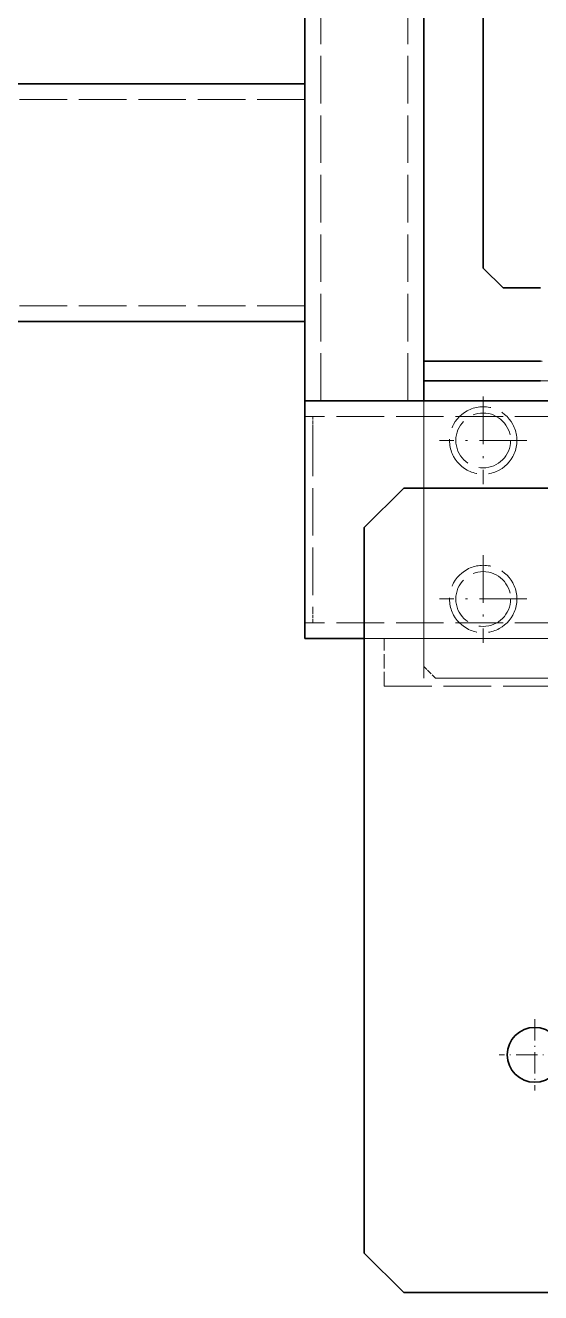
# Model space of a CAD drawing. Extents: x 0 to 18500, y -51 to 3802.
# Drawn here: x 2319.1 to 2449.1, y 2370.5 to 2690.2 of the extents above; entities that cross this region are included whole.
import ezdxf

# ---------------------------------------------------------------- set-up
doc = ezdxf.new("R2010")
doc.units = 0
doc.header["$MEASUREMENT"] = 0
for name, pattern in [('CENTER-HOKUTO', [23, 20, -1, 1, -1]), ('DASHDOT', [18.5, 12, -3, 0.5, -3]), ('DASHED', [15, 12, -3]), ('HIDDEN-HOKUTO', [3.8, 2.5, -1.3])]:
    doc.linetypes.add(name, pattern=pattern)
doc.layers.get('0').update_dxf_attribs({"linetype": 'CONTINUOUS'})
doc.layers.add('AM_7', color=2, linetype='CENTER-HOKUTO')
doc.layers.add('AM_HID', color=1, linetype='HIDDEN-HOKUTO')

msp = doc.modelspace()

# ---------------------------------------------------------------- linework, layer by layer
at = {"color": 7, "lineweight": 35}
for p, q in [((2389.62464, 2595.4902), (2389.62561, 3145.4902)), ((2419.62464, 2595.4902), (2419.62561, 3145.4902)), ((2434.62488, 2628.9902), (2434.62561, 3111.9902)), ((2389.62488, 2675.4902), (1445.62488, 2675.49142)), ((2389.62488, 2669.4902), (2389.62464, 2621.4902)), ((2389.62464, 2615.4902), (1445.62488, 2615.49142)), ((2419.62513, 2605.4902), (2449.12415, 2605.4902)), ((2419.62488, 2600.4902), (2449.12415, 2600.4902)), ((2451.62439, 2595.4902), (2389.62464, 2595.4902)), ((2389.62464, 2589.4902), (2389.62464, 2541.49026)), ((2414.62415, 2573.4902), (2542.62415, 2573.49008)), ((2404.62415, 2380.49026), (2404.62415, 2563.4902)), ((2414.62415, 2370.49026), (2584.17102, 2370.49002))]:
    msp.add_line(p, q, dxfattribs=at)
at = {"color": 7, "lineweight": 35, "ltscale": 0.15}
for p, q in [((2389.62488, 2675.4902), (2389.62488, 2669.4902)), ((2389.62464, 2621.4902), (2389.62464, 2615.4902)), ((2389.62464, 2595.4902), (2389.62464, 2589.4902)), ((2389.62464, 2541.49026), (2389.62464, 2535.49026))]:
    msp.add_line(p, q, dxfattribs=at)
at = {"color": 7, "lineweight": 35, "ltscale": 0.176777}
msp.add_line((2434.62488, 2628.9902), (2439.62488, 2623.9902), dxfattribs=at)
at = {"color": 7, "lineweight": 35, "ltscale": 0.237488}
msp.add_line((2449.12439, 2623.9902), (2439.62488, 2623.9902), dxfattribs=at)
at = {"color": 7, "lineweight": 35, "ltscale": 0.353553}
for p, q in [((2414.62415, 2573.4902), (2404.62415, 2563.4902)), ((2414.62415, 2370.49026), (2404.62415, 2380.49026))]:
    msp.add_line(p, q, dxfattribs=at)
at = {"color": 7, "lineweight": 35, "ltscale": 0.374988}
msp.add_line((2404.62415, 2535.4902), (2389.62464, 2535.49026), dxfattribs=at)
at = {"color": 7, "lineweight": 35}
msp.add_circle((2447.62415, 2430.4902), 6.9175, dxfattribs=at)
at = {"layer": 'AM_7', "color": 2, "linetype": 'DASHDOT', "lineweight": 13}
for p, q in [((2434.62513, 2596.54013), (2434.62513, 2574.44015)), ((2445.67493, 2585.4902), (2423.57483, 2585.4902)), ((2434.62488, 2556.54019), (2434.62488, 2534.44015)), ((2445.67493, 2545.4902), (2423.57483, 2545.4902))]:
    msp.add_line(p, q, dxfattribs=at)
at = {"layer": 'AM_7', "color": 2, "linetype": 'DASHDOT', "lineweight": 13, "ltscale": 0.449637}
msp.add_line((2447.62415, 2439.48294), (2447.62415, 2421.49747), dxfattribs=at)
at = {"layer": 'AM_7', "color": 2, "linetype": 'DASHDOT', "lineweight": 13, "ltscale": 0.449634}
msp.add_line((2456.61682, 2430.4902), (2438.63147, 2430.4902), dxfattribs=at)
at = {"layer": 'AM_HID', "color": 1, "linetype": 'DASHED', "lineweight": 13}
for p, q in [((2393.62464, 2595.4902), (2393.62561, 3145.4902)), ((2415.62464, 2595.4902), (2415.62561, 3145.4902)), ((2389.62488, 2671.4902), (1445.62488, 2671.49142)), ((2389.62464, 2619.4902), (1445.62488, 2619.49142)), ((2449.12415, 2600.4902), (2569.62488, 2600.48996)), ((2419.62488, 2595.4902), (2419.62488, 2525.4902)), ((2419.62488, 2535.4902), (2419.62488, 2595.4902)), ((2649.62464, 2591.48996), (2389.62464, 2591.4902)), ((2389.62464, 2588.4902), (2389.62464, 2542.49026)), ((2391.62464, 2588.4902), (2391.62464, 2542.49026)), ((2649.62464, 2539.4899), (2389.62464, 2539.49026)), ((2649.62464, 2535.4899), (2404.62415, 2535.4902)), ((2409.62415, 2535.49026), (2649.62415, 2535.48996)), ((2409.62415, 2523.49026), (2649.62415, 2523.48996)), ((2569.62488, 2525.49002), (2419.62488, 2525.4902)), ((2566.62488, 2525.49002), (2422.62488, 2525.4902))]:
    msp.add_line(p, q, dxfattribs=at)
at = {"layer": 'AM_HID', "color": 1, "linetype": 'DASHED', "lineweight": 13, "ltscale": 0.012512}
msp.add_line((2449.12415, 2605.4902), (2449.62464, 2605.4902), dxfattribs=at)
at = {"layer": 'AM_HID', "color": 1, "linetype": 'DASHED', "lineweight": 13, "ltscale": 0.15}
for p, q in [((2395.62464, 2595.4902), (2389.62464, 2595.4902)), ((2419.62464, 2595.4902), (2413.62464, 2595.4902))]:
    msp.add_line(p, q, dxfattribs=at)
at = {"layer": 'AM_HID', "color": 1, "linetype": 'DASHED', "lineweight": 13, "ltscale": 0.099997}
msp.add_line((2389.62488, 2591.49033), (2389.62488, 2595.4902), dxfattribs=at)
at = {"layer": 'AM_HID', "color": 1, "linetype": 'DASHED', "lineweight": 13, "ltscale": 0.45}
msp.add_line((2413.62464, 2595.4902), (2395.62464, 2595.4902), dxfattribs=at)
at = {"layer": 'AM_HID', "color": 1, "linetype": 'DASHED', "lineweight": 13, "ltscale": 0.05}
for p, q in [((2389.62464, 2591.4902), (2391.62464, 2591.4902)), ((2389.62464, 2539.49026), (2391.62464, 2539.49026))]:
    msp.add_line(p, q, dxfattribs=at)
at = {"layer": 'AM_HID', "color": 1, "linetype": 'DASHED', "lineweight": 13, "ltscale": 0.075}
for p, q in [((2389.62464, 2588.4902), (2389.62464, 2591.4902)), ((2391.62464, 2588.4902), (2391.62464, 2591.4902)), ((2389.62464, 2539.49026), (2389.62464, 2542.49026)), ((2391.62464, 2539.49026), (2391.62464, 2542.49026))]:
    msp.add_line(p, q, dxfattribs=at)
at = {"layer": 'AM_HID', "color": 1, "linetype": 'DASHED', "lineweight": 13, "ltscale": 0.100002}
msp.add_line((2389.62488, 2535.4902), (2389.62488, 2539.49026), dxfattribs=at)
at = {"layer": 'AM_HID', "color": 1, "linetype": 'DASHED', "lineweight": 13, "ltscale": 0.3}
msp.add_line((2409.62415, 2523.49026), (2409.62415, 2535.49026), dxfattribs=at)
at = {"layer": 'AM_HID', "color": 1, "linetype": 'DASHED', "lineweight": 13, "ltscale": 0.175}
msp.add_line((2419.62488, 2528.4902), (2419.62488, 2535.4902), dxfattribs=at)
at = {"layer": 'AM_HID', "color": 1, "linetype": 'DASHED', "lineweight": 13, "ltscale": 0.106066}
msp.add_line((2422.62488, 2525.4902), (2419.62488, 2528.4902), dxfattribs=at)
at = {"layer": 'AM_HID', "color": 1, "linetype": 'DASHED', "lineweight": 13}
for centre, radius in [((2434.62513, 2585.4902), 8.5), ((2434.62488, 2585.4902), 6.9175), ((2434.62488, 2545.4902), 8.5), ((2434.62488, 2545.4902), 6.9175)]:
    msp.add_circle(centre, radius, dxfattribs=at)

doc.saveas('drawing.dxf')
